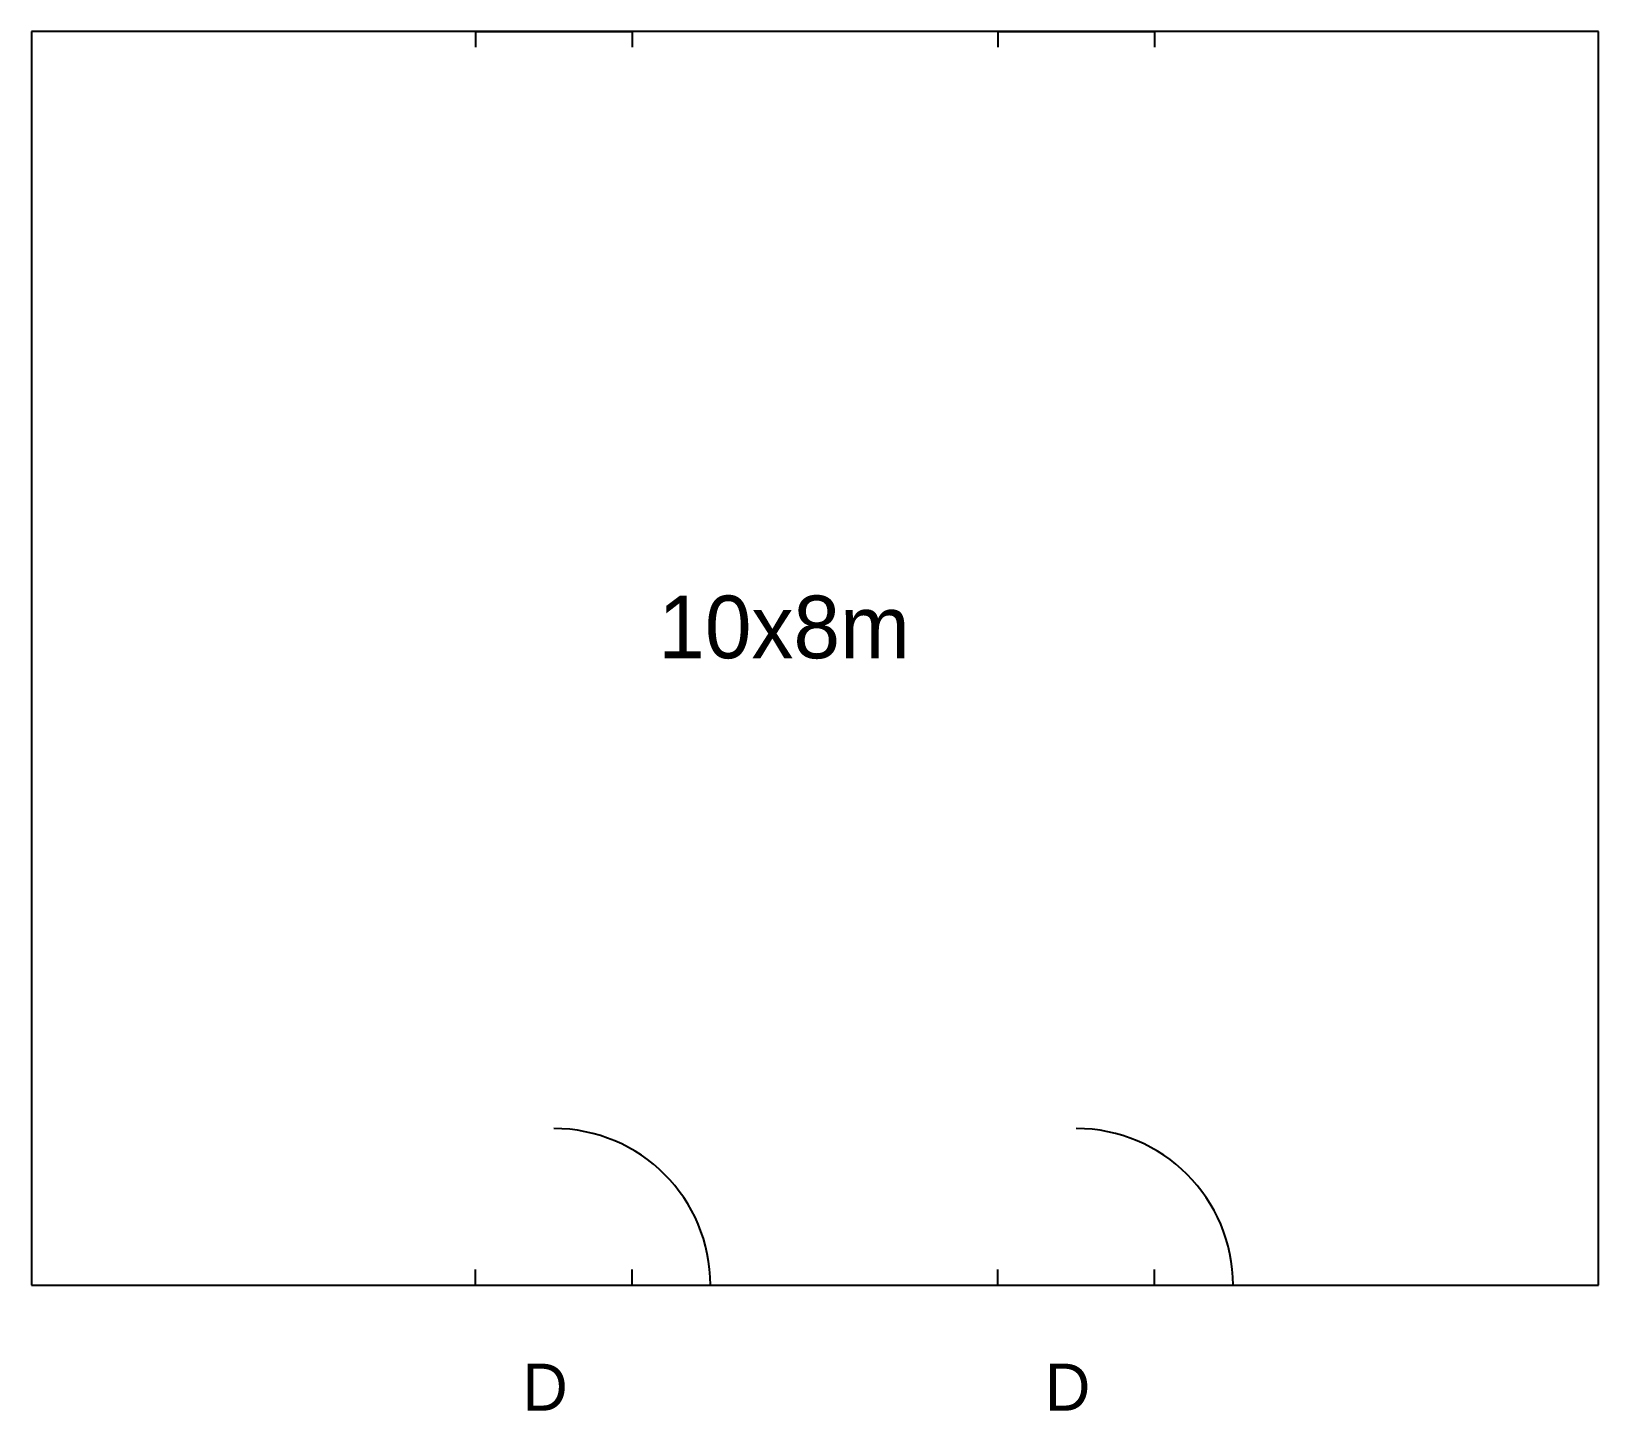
# Model space of a CAD drawing. Extents: x 0 to 10, y -0.8 to 8.
import ezdxf

# ---------------------------------------------------------------- set-up
doc = ezdxf.new("R2010")
doc.units = 0

msp = doc.modelspace()

# ---------------------------------------------------------------- linework, layer by layer
at = {"layer": 'DOORS'}
for centre in [(3.333, 0), (6.667, 0)]:
    msp.add_arc(centre, 1, 0, 90, dxfattribs=at)
at = {"layer": 'WALLS'}
for p, q in [((10, 8), (0, 8)), ((0, 8), (0, 0)), ((10, 0), (10, 8)), ((0, 0), (10, 0))]:
    msp.add_line(p, q, dxfattribs=at)
at = {"layer": 'WINDOWS'}
for p, q in [((2.833, 8), (3.833, 8)), ((2.833, 8), (2.833, 7.9)), ((3.833, 8), (3.833, 7.9)), ((6.167, 8), (7.167, 8)), ((6.167, 8), (6.167, 7.9)), ((7.167, 8), (7.167, 7.9)), ((2.833, 0), (2.833, 0.1)), ((3.833, 0), (3.833, 0.1)), ((6.167, 0), (6.167, 0.1)), ((7.167, 0), (7.167, 0.1)), ((2.833, 0), (3.833, 0)), ((6.167, 0), (7.167, 0))]:
    msp.add_line(p, q, dxfattribs=at)

# ---------------------------------------------------------------- texts
at = {"layer": 'TEXT'}
for s, height, p in [('10x8m', 0.4, (4, 4)), ('D', 0.3, (3.133, -0.8)), ('D', 0.3, (6.467, -0.8))]:
    msp.add_text(s, height=height, dxfattribs=at).set_placement(p)

doc.saveas('drawing.dxf')
